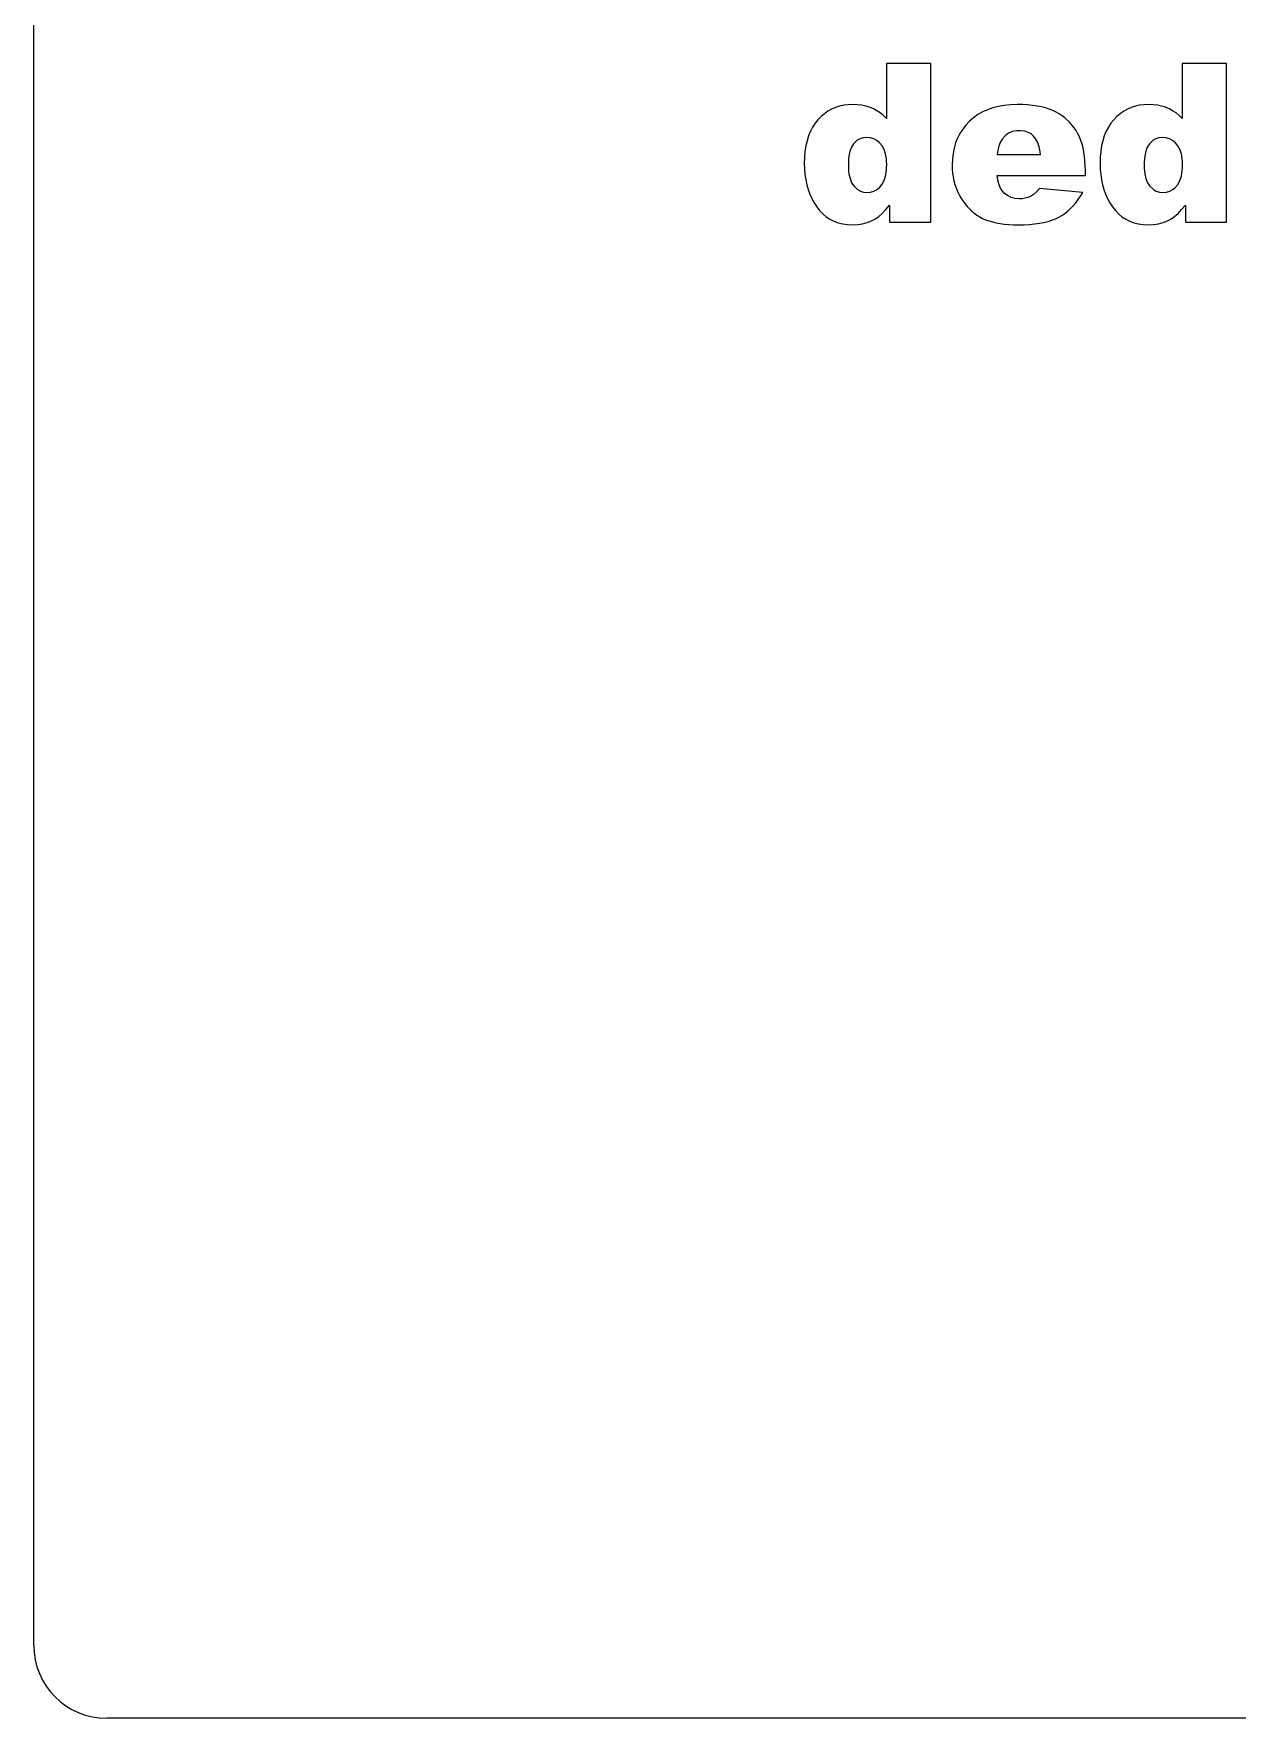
# Model space of a CAD drawing. Extents: x 0 to 8, y 0 to 11.5.
# Drawn here: x -0.003 to 2.269, y -0.003 to 3.175 of the extents above; entities that cross this region are included whole.
import ezdxf

# ---------------------------------------------------------------- set-up
doc = ezdxf.new("R2010")
doc.units = 0
doc.layers.add('WHITE', color=7, linetype='CONTINUOUS')

msp = doc.modelspace()

# ---------------------------------------------------------------- linework, layer by layer
at = {"layer": 'WHITE', "linetype": 'CONTINUOUS'}
for p, q in [((-0.002994, 0.135002), (-0.002994, 6.087602)), ((1.690599, 3.119399), (1.606599, 3.119399)), ((1.606599, 3.119399), (1.606599, 3.015599)), ((1.6906, 2.819799), (1.6906, 3.119399)), ((2.248899, 3.119398), (2.164899, 3.119398)), ((2.164899, 3.119398), (2.164899, 3.015598)), ((2.2489, 2.819797), (2.2489, 3.119398)), ((1.489699, 3.024399), (1.483399, 3.019099)), ((1.496299, 3.028999), (1.489699, 3.024399)), ((1.503299, 3.032899), (1.496299, 3.028999)), ((1.510599, 3.036099), (1.503299, 3.032899)), ((1.518199, 3.038499), (1.510599, 3.036099)), ((1.526199, 3.040299), (1.518199, 3.038499)), ((1.534499, 3.041399), (1.526199, 3.040299)), ((1.543199, 3.041699), (1.534499, 3.041399)), ((1.551699, 3.041399), (1.543199, 3.041699)), ((1.559799, 3.040399), (1.551699, 3.041399)), ((1.567499, 3.038799), (1.559799, 3.040399)), ((1.574899, 3.036499), (1.567499, 3.038799)), ((1.581999, 3.033599), (1.574899, 3.036499)), ((1.588599, 3.030099), (1.581999, 3.033599)), ((1.594999, 3.025899), (1.588599, 3.030099)), ((1.600999, 3.020999), (1.594999, 3.025899)), ((1.606599, 3.015599), (1.600999, 3.020999)), ((1.7792, 3.022697), (1.771, 3.016798)), ((1.7879, 3.027698), (1.7792, 3.022697)), ((1.7973, 3.031998), (1.7879, 3.027698)), ((1.8073, 3.035498), (1.7973, 3.031998)), ((1.8179, 3.038198), (1.8073, 3.035498)), ((1.8292, 3.040198), (1.8179, 3.038198)), ((1.841, 3.041298), (1.8292, 3.040198)), ((1.8535, 3.041698), (1.841, 3.041298)), ((1.8636, 3.041498), (1.8535, 3.041698)), ((1.8732, 3.040998), (1.8636, 3.041498)), ((1.8824, 3.040098), (1.8732, 3.040998)), ((1.891, 3.038898), (1.8824, 3.040098)), ((1.8992, 3.037398), (1.891, 3.038898)), ((1.9069, 3.035398), (1.8992, 3.037398)), ((1.9141, 3.033198), (1.9069, 3.035398)), ((1.9208, 3.030598), (1.9141, 3.033198)), ((1.927, 3.027598), (1.9208, 3.030598)), ((1.9329, 3.024298), (1.927, 3.027598)), ((1.9384, 3.020698), (1.9329, 3.024298)), ((1.9436, 3.016798), (1.9384, 3.020698)), ((2.048099, 3.024397), (2.041799, 3.019097)), ((2.054699, 3.028997), (2.048099, 3.024397)), ((2.061599, 3.032897), (2.054699, 3.028997)), ((2.068899, 3.036097), (2.061599, 3.032897)), ((2.076599, 3.038497), (2.068899, 3.036097)), ((2.084599, 3.040297), (2.076599, 3.038497)), ((2.092899, 3.041397), (2.084599, 3.040297)), ((2.101599, 3.041697), (2.092899, 3.041397)), ((2.109999, 3.041397), (2.101599, 3.041697)), ((2.118099, 3.040397), (2.109999, 3.041397)), ((2.125899, 3.038797), (2.118099, 3.040397)), ((2.133299, 3.036497), (2.125899, 3.038797)), ((2.140299, 3.033597), (2.133299, 3.036497)), ((2.146999, 3.030097), (2.140299, 3.033597)), ((2.153299, 3.025897), (2.146999, 3.030097)), ((2.159299, 3.020998), (2.153299, 3.025897)), ((2.164899, 3.015598), (2.159299, 3.020998)), ((1.4632, 2.991199), (1.4597, 2.982699)), ((1.4673, 2.999099), (1.4632, 2.991199)), ((1.4721, 3.006399), (1.4673, 2.999099)), ((1.477499, 3.013099), (1.4721, 3.006399)), ((1.483399, 3.019099), (1.477499, 3.013099)), ((1.7506, 2.995298), (1.7453, 2.987098)), ((1.7566, 3.002998), (1.7506, 2.995298)), ((1.7634, 3.010198), (1.7566, 3.002998)), ((1.771, 3.016798), (1.7634, 3.010198)), ((1.8446, 2.990699), (1.8374, 2.987599)), ((1.8526, 2.992299), (1.8446, 2.990699)), ((1.8607, 2.992299), (1.8526, 2.992299)), ((1.8677, 2.991299), (1.8607, 2.992299)), ((1.874, 2.989199), (1.8677, 2.991299)), ((1.8796, 2.986199), (1.874, 2.989199)), ((1.953, 3.007998), (1.9436, 3.016798)), ((1.9612, 2.997998), (1.953, 3.007998)), ((1.9648, 2.992498), (1.9612, 2.997998)), ((1.9681, 2.986698), (1.9648, 2.992498)), ((2.021499, 2.991197), (2.017999, 2.982697)), ((2.025699, 2.999097), (2.021499, 2.991197)), ((2.030399, 3.006397), (2.025699, 2.999097)), ((2.035899, 3.013097), (2.030399, 3.006397)), ((2.041799, 3.019097), (2.035899, 3.013097)), ((1.4545, 2.963699), (1.4529, 2.953299)), ((1.4568, 2.973499), (1.4545, 2.963699)), ((1.4597, 2.982699), (1.4568, 2.973499)), ((1.5408, 2.961399), (1.5379, 2.953599)), ((1.5447, 2.967499), (1.5408, 2.961399)), ((1.5517, 2.974199), (1.5447, 2.967499)), ((1.557, 2.977199), (1.5517, 2.974199)), ((1.5628, 2.978999), (1.557, 2.977199)), ((1.569, 2.979599), (1.5628, 2.978999)), ((1.5761, 2.978999), (1.569, 2.979599)), ((1.5826, 2.977099), (1.5761, 2.978999)), ((1.5885, 2.973999), (1.5826, 2.977099)), ((1.5939, 2.969699), (1.5885, 2.973999)), ((1.5986, 2.964099), (1.5939, 2.969699)), ((1.6024, 2.957199), (1.5986, 2.964099)), ((1.6051, 2.948999), (1.6024, 2.957199)), ((1.7345, 2.959598), (1.7325, 2.949498)), ((1.7373, 2.969298), (1.7345, 2.959598)), ((1.7409, 2.978398), (1.7373, 2.969298)), ((1.7453, 2.987098), (1.7409, 2.978398)), ((1.8186, 2.962898), (1.8168, 2.955698)), ((1.8208, 2.969099), (1.8186, 2.962898)), ((1.8253, 2.976699), (1.8208, 2.969099)), ((1.8309, 2.982899), (1.8253, 2.976699)), ((1.8374, 2.987599), (1.8309, 2.982899)), ((1.8846, 2.981999), (1.8796, 2.986199)), ((1.8889, 2.976699), (1.8846, 2.981999)), ((1.8924, 2.970099), (1.8889, 2.976699)), ((1.8951, 2.962099), (1.8924, 2.970099)), ((1.897, 2.952699), (1.8951, 2.962099)), ((1.9711, 2.980598), (1.9681, 2.986698)), ((1.9737, 2.973998), (1.9711, 2.980598)), ((1.976, 2.967098), (1.9737, 2.973998)), ((1.9779, 2.959798), (1.976, 2.967098)), ((1.9794, 2.951998), (1.9779, 2.959798)), ((2.012899, 2.963697), (2.011299, 2.953297)), ((2.015099, 2.973497), (2.012899, 2.963697)), ((2.017999, 2.982697), (2.015099, 2.973497)), ((2.099099, 2.961398), (2.096199, 2.953598)), ((2.102999, 2.967498), (2.099099, 2.961398)), ((2.110099, 2.974198), (2.102999, 2.967498)), ((2.115399, 2.977198), (2.110099, 2.974198)), ((2.121099, 2.978998), (2.115399, 2.977198)), ((2.127299, 2.979598), (2.121099, 2.978998)), ((2.134399, 2.978998), (2.127299, 2.979598)), ((2.140899, 2.977098), (2.134399, 2.978998)), ((2.146899, 2.973998), (2.140899, 2.977098)), ((2.152199, 2.969698), (2.146899, 2.973998)), ((2.157, 2.964098), (2.152199, 2.969698)), ((2.1607, 2.957198), (2.157, 2.964098)), ((2.1634, 2.948998), (2.1607, 2.957198)), ((1.452, 2.942198), (1.451699, 2.930499)), ((1.451699, 2.930499), (1.452, 2.919999)), ((1.4529, 2.953299), (1.452, 2.942198)), ((1.535, 2.933199), (1.5349, 2.927099)), ((1.5349, 2.927099), (1.535, 2.921299)), ((1.5353, 2.938899), (1.535, 2.933199)), ((1.5359, 2.944199), (1.5353, 2.938899)), ((1.5379, 2.953599), (1.5359, 2.944199)), ((1.6067, 2.939599), (1.6051, 2.948999)), ((1.6071, 2.9344), (1.6067, 2.939599)), ((1.607099, 2.922799), (1.607199, 2.928899)), ((1.6072, 2.9289), (1.6071, 2.9344)), ((1.7312, 2.938898), (1.7308, 2.927898)), ((1.7308, 2.927898), (1.731, 2.919998)), ((1.7325, 2.949498), (1.7312, 2.938898)), ((1.8168, 2.955698), (1.8157, 2.947499)), ((1.8157, 2.947499), (1.8976, 2.947499)), ((1.8976, 2.947499), (1.897, 2.952699)), ((1.9807, 2.943898), (1.9794, 2.951998)), ((1.9815, 2.935298), (1.9807, 2.943898)), ((1.9821, 2.926398), (1.9815, 2.935298)), ((1.9822, 2.916998), (1.9821, 2.926398)), ((2.010299, 2.942197), (2.009999, 2.930497)), ((2.009999, 2.930497), (2.010299, 2.919997)), ((2.011299, 2.953297), (2.010299, 2.942197)), ((2.093299, 2.933197), (2.093199, 2.927098)), ((2.093199, 2.927098), (2.093299, 2.921298)), ((2.093699, 2.938898), (2.093299, 2.933197)), ((2.094299, 2.944198), (2.093699, 2.938898)), ((2.096199, 2.953598), (2.094299, 2.944198)), ((2.165, 2.939598), (2.1634, 2.948998)), ((2.1654, 2.934398), (2.165, 2.939598)), ((2.165399, 2.922798), (2.165499, 2.928898)), ((2.1655, 2.928898), (2.1654, 2.934398)), ((1.452, 2.919999), (1.4528, 2.909799)), ((1.4528, 2.909799), (1.4543, 2.899999)), ((1.4543, 2.899999), (1.4563, 2.890499)), ((1.535, 2.921299), (1.5354, 2.915999)), ((1.5354, 2.915999), (1.536, 2.910899)), ((1.536, 2.910899), (1.537999, 2.901899)), ((1.537999, 2.901899), (1.541, 2.894299)), ((1.541, 2.894299), (1.544999, 2.888099)), ((1.598799, 2.891199), (1.602499, 2.898299)), ((1.602499, 2.898299), (1.605099, 2.906899)), ((1.605099, 2.906899), (1.606699, 2.917099)), ((1.606699, 2.917099), (1.607099, 2.922799)), ((1.731, 2.919998), (1.7316, 2.912398)), ((1.7316, 2.912398), (1.7327, 2.905098)), ((1.7327, 2.905098), (1.7341, 2.897898)), ((1.7341, 2.897898), (1.7359, 2.890998)), ((1.8168, 2.899198), (1.8155, 2.907598)), ((1.8155, 2.907598), (1.9822, 2.907598)), ((1.8187, 2.891898), (1.8168, 2.899198)), ((1.9822, 2.907598), (1.9822, 2.916998)), ((2.010299, 2.919997), (2.011199, 2.909797)), ((2.011199, 2.909797), (2.012599, 2.899997)), ((2.012599, 2.899997), (2.0146, 2.890497)), ((2.093299, 2.921298), (2.093699, 2.915997)), ((2.093699, 2.915997), (2.094299, 2.910897)), ((2.094299, 2.910897), (2.096299, 2.901897)), ((2.096299, 2.901897), (2.099299, 2.894297)), ((2.099299, 2.894297), (2.103299, 2.888097)), ((2.157199, 2.891197), (2.160799, 2.898298)), ((2.160799, 2.898298), (2.163399, 2.906898)), ((2.163399, 2.906898), (2.164999, 2.917098)), ((2.164999, 2.917098), (2.165399, 2.922798)), ((1.4563, 2.890499), (1.458899, 2.881399)), ((1.458899, 2.881399), (1.4621, 2.872699)), ((1.4621, 2.872699), (1.4658, 2.864299)), ((1.4658, 2.864299), (1.4702, 2.856299)), ((1.544999, 2.888099), (1.552199, 2.881299)), ((1.552199, 2.881299), (1.557699, 2.878199)), ((1.557699, 2.878199), (1.563599, 2.876399)), ((1.563599, 2.876399), (1.569999, 2.875799)), ((1.569999, 2.875799), (1.576799, 2.876399)), ((1.576799, 2.876399), (1.583099, 2.878199)), ((1.583099, 2.878199), (1.588899, 2.881299)), ((1.588899, 2.881299), (1.594099, 2.885599)), ((1.594099, 2.885599), (1.598799, 2.891199)), ((1.7359, 2.890998), (1.7381, 2.884298)), ((1.7381, 2.884298), (1.7407, 2.877898)), ((1.7407, 2.877898), (1.7437, 2.871598)), ((1.7437, 2.871598), (1.7471, 2.865598)), ((1.7471, 2.865598), (1.7508, 2.859898)), ((1.8213, 2.885498), (1.8187, 2.891898)), ((1.8245, 2.880098), (1.8213, 2.885498)), ((1.8291, 2.874798), (1.8245, 2.880098)), ((1.8351, 2.869998), (1.8291, 2.874798)), ((1.842, 2.866498), (1.8351, 2.869998)), ((1.8495, 2.864398), (1.842, 2.866498)), ((1.8578, 2.863698), (1.8495, 2.864398)), ((1.8632, 2.863998), (1.8578, 2.863698)), ((1.8684, 2.864898), (1.8632, 2.863998)), ((1.8736, 2.866398), (1.8684, 2.864898)), ((1.8786, 2.868498), (1.8736, 2.866398)), ((1.8841, 2.871898), (1.8786, 2.868498)), ((1.8905, 2.877598), (1.8841, 2.871898)), ((1.8956, 2.883498), (1.8905, 2.877598)), ((1.9775, 2.875998), (1.8956, 2.883498)), ((1.9641, 2.856198), (1.9688, 2.862298)), ((1.9688, 2.862298), (1.9732, 2.868898)), ((1.9732, 2.868898), (1.9775, 2.875998)), ((2.0146, 2.890497), (2.017199, 2.881397)), ((2.017199, 2.881397), (2.0204, 2.872697)), ((2.0204, 2.872697), (2.024199, 2.864297)), ((2.024199, 2.864297), (2.0285, 2.856297)), ((2.103299, 2.888097), (2.110599, 2.881297)), ((2.110599, 2.881297), (2.115999, 2.878197)), ((2.115999, 2.878197), (2.121999, 2.876397)), ((2.121999, 2.876397), (2.128399, 2.875797)), ((2.128399, 2.875797), (2.135199, 2.876397)), ((2.135199, 2.876397), (2.141499, 2.878197)), ((2.141499, 2.878197), (2.147199, 2.881297)), ((2.147199, 2.881297), (2.152499, 2.885597)), ((2.152499, 2.885597), (2.157199, 2.891197)), ((1.4702, 2.856299), (1.4751, 2.848599)), ((1.4751, 2.848599), (1.480499, 2.841499)), ((1.480499, 2.841499), (1.4865, 2.835299)), ((1.4865, 2.835299), (1.493, 2.829799)), ((1.493, 2.829799), (1.5, 2.825299)), ((1.5859, 2.825999), (1.5922, 2.830499)), ((1.5922, 2.830499), (1.5988, 2.836299)), ((1.5988, 2.836299), (1.6056, 2.843399)), ((1.6056, 2.843399), (1.6127, 2.851899)), ((1.6127, 2.851899), (1.6127, 2.819799)), ((1.7508, 2.859898), (1.7589, 2.849598)), ((1.7589, 2.849598), (1.7678, 2.840698)), ((1.7678, 2.840698), (1.7775, 2.833098)), ((1.7775, 2.833098), (1.7827, 2.829898)), ((1.7827, 2.829898), (1.7881, 2.826998)), ((1.926, 2.826098), (1.9322, 2.829098)), ((1.9322, 2.829098), (1.938, 2.832398)), ((1.938, 2.832398), (1.9436, 2.836298)), ((1.9436, 2.836298), (1.949, 2.840598)), ((1.949, 2.840598), (1.9542, 2.845298)), ((1.9542, 2.845298), (1.9593, 2.850598)), ((1.9593, 2.850598), (1.9641, 2.856198)), ((2.0285, 2.856297), (2.0334, 2.848597)), ((2.0334, 2.848597), (2.0389, 2.841497)), ((2.0389, 2.841497), (2.0449, 2.835297)), ((2.0449, 2.835297), (2.0513, 2.829797)), ((2.0513, 2.829797), (2.0584, 2.825297)), ((2.1443, 2.825997), (2.1505, 2.830497)), ((2.1505, 2.830497), (2.1571, 2.836297)), ((2.1571, 2.836297), (2.1639, 2.843397)), ((2.1639, 2.843397), (2.1711, 2.851897)), ((2.1711, 2.851897), (2.1711, 2.819797)), ((1.5, 2.825299), (1.5075, 2.821499)), ((1.5075, 2.821499), (1.5156, 2.818599)), ((1.5156, 2.818599), (1.5241, 2.816499)), ((1.5241, 2.816499), (1.5332, 2.815299)), ((1.5332, 2.815299), (1.5428, 2.814899)), ((1.5428, 2.814899), (1.5524, 2.815299)), ((1.5524, 2.815299), (1.5616, 2.816699)), ((1.5616, 2.816699), (1.5704, 2.818999)), ((1.5704, 2.818999), (1.5788, 2.822299)), ((1.5788, 2.822299), (1.5859, 2.825999)), ((1.6127, 2.819799), (1.6906, 2.819799)), ((1.7881, 2.826998), (1.7938, 2.824498)), ((1.7938, 2.824498), (1.8, 2.822198)), ((1.8, 2.822198), (1.8066, 2.820298)), ((1.8066, 2.820298), (1.8137, 2.818598)), ((1.8137, 2.818598), (1.8212, 2.817298)), ((1.8212, 2.817298), (1.8292, 2.816198)), ((1.8292, 2.816198), (1.8377, 2.815498)), ((1.8377, 2.815498), (1.8466, 2.814998)), ((1.8466, 2.814998), (1.8559, 2.814898)), ((1.8559, 2.814898), (1.8667, 2.814998)), ((1.8667, 2.814998), (1.8769, 2.815598)), ((1.8769, 2.815598), (1.8865, 2.816398)), ((1.8865, 2.816398), (1.8955, 2.817698)), ((1.8955, 2.817698), (1.904, 2.819198)), ((1.904, 2.819198), (1.9119, 2.821198)), ((1.9119, 2.821198), (1.9192, 2.823498)), ((1.9192, 2.823498), (1.926, 2.826098)), ((2.0584, 2.825297), (2.0659, 2.821497)), ((2.0659, 2.821497), (2.0739, 2.818597)), ((2.0739, 2.818597), (2.0825, 2.816497)), ((2.0825, 2.816497), (2.0916, 2.815297)), ((2.0916, 2.815297), (2.1012, 2.814897)), ((2.1012, 2.814897), (2.1108, 2.815297)), ((2.1108, 2.815297), (2.12, 2.816697)), ((2.12, 2.816697), (2.1288, 2.818997)), ((2.1288, 2.818997), (2.1372, 2.822297)), ((2.1372, 2.822297), (2.1443, 2.825997)), ((2.1711, 2.819797), (2.2489, 2.819797)), ((7.884105, -0.002997), (0.135004, -0.002997))]:
    msp.add_line(p, q, dxfattribs=at)
msp.add_arc((0.135004, 0.135002), 0.137999, 180, 270, dxfattribs=at)

doc.saveas('drawing.dxf')
